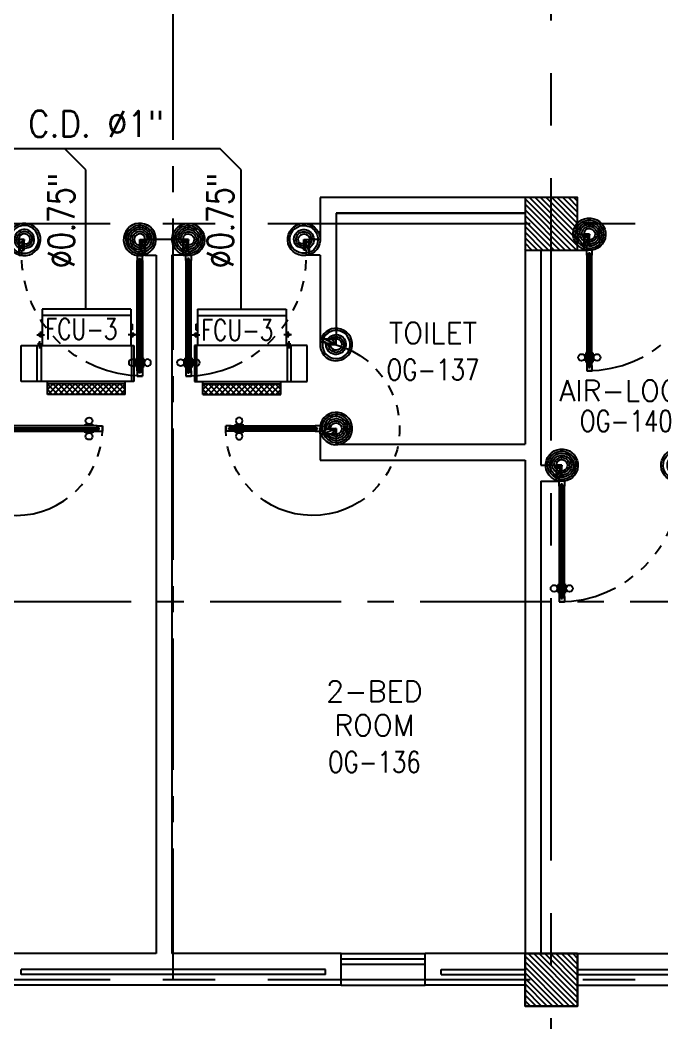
# Model space of a CAD drawing. Extents: x 417866242 to 417866469, y 43498047 to 43498124.
# Drawn here: x 417866435.3 to 417866441.41, y 43498053.18 to 43498062.73 of the extents above; entities that cross this region are included whole.
import ezdxf
from ezdxf.enums import TextEntityAlignment as Align

# ---------------------------------------------------------------- set-up
doc = ezdxf.new("R2010")
doc.units = 0
doc.header["$MEASUREMENT"] = 0
for name, pattern in [('CENTER', [2, 1.25, -0.25, 0.25, -0.25]), ('CENTERX2', [4, 2.5, -0.5, 0.5, -0.5]), ('HIDDEN', [0.375, 0.25, -0.125])]:
    doc.linetypes.add(name, pattern=pattern)
doc.layers.get('0').update_dxf_attribs({"linetype": 'CONTINUOUS'})
for name, color, linetype in [('AC-CD', 6, 'CONTINUOUS'), ('AC-TEXT', 2, 'CONTINUOUS'), ('AXES', 11, 'CENTERX2'), ('AXES1', 11, 'CENTER'), ('COL', 11, 'CONTINUOUS'), ('DOOR', 11, 'CONTINUOUS'), ('FCU', 6, 'CONTINUOUS'), ('HAT', 11, 'CONTINUOUS'), ('INSUL', 11, 'CONTINUOUS'), ('M-TEXT', 2, 'CONTINUOUS'), ('P-SOLIDWASTE', 6, 'CONTINUOUS'), ('RM-NAME', 11, 'CONTINUOUS'), ('RM-NO', 11, 'CONTINUOUS'), ('WALL', 11, 'CONTINUOUS'), ('WIN', 11, 'CONTINUOUS')]:
    doc.layers.add(name, color=color, linetype=linetype)
doc.styles.add('ROMANS', font='ROMANS.shx', dxfattribs={"width": 0.6})

# ---------------------------------------------------------------- blocks, each defined once
blk = doc.blocks.new('DOOR100')
at = {"layer": 'DOOR', "color": 7, "linetype": 'ByBlock'}
for p, q in [((-75.00000000011642, 1250), (-74.99999999959255, 1300.000000000029)), ((-75.00000000011642, 1300), (-25.00000000011642, 1300)), ((-25.00000000011642, 1300), (-75.00000000011642, 1300)), ((-58.00000000011642, 1250), (-75.00000000011642, 1250)), ((-58.00000000011642, 1250), (-58.00000000011642, 1270)), ((-42.00000000011642, 1270), (-58.00000000011642, 1270)), ((-42.00000000011642, 1250), (-42.00000000011642, 1270)), ((-25.00000000011642, 1250), (-42.00000000011642, 1250)), ((-25.00000000011642, 1250), (-25.00000000011642, 1300)), ((-91.20000000018626, 1205.042457221396), (-91.20000000018626, 1140.242457221408)), ((-82.20000000018626, 1205.042457221396), (-91.20000000018626, 1205.042457221396)), ((-82.20000000018626, 1127.642457221402), (-82.20000000018626, 1217.642457221402)), ((-75.00000000011642, 1217.642457221402), (-82.20000000018626, 1217.642457221402)), ((-82.20000000018626, 1205.042457221396), (-82.20000000018626, 1140.242457221408)), ((-25.00000000011642, 1217.642457221402), (-17.80000000004657, 1217.642457221402)), ((-17.80000000004657, 1127.642457221402), (-17.80000000004657, 1217.642457221402)), ((-17.80000000004657, 1205.042457221396), (-17.80000000004657, 1140.242457221408)), ((-17.80000000004657, 1205.042457221396), (-8.800000000046566, 1205.042457221396)), ((-8.800000000046566, 1205.042457221396), (-8.800000000046566, 1140.242457221408)), ((-82.20000000018626, 1140.242457221408), (-91.20000000018626, 1140.242457221408)), ((-75.00000000011642, 1127.642457221402), (-82.20000000018626, 1127.642457221402)), ((-25.00000000011642, 1127.642457221402), (-17.80000000004657, 1127.642457221402)), ((-17.80000000004657, 1140.242457221408), (-8.800000000046566, 1140.242457221408)), ((-75, 200), (-58, 200)), ((-75, 150), (-75, 200)), ((-58, 200), (-58, 180)), ((-42, 200), (-25, 200)), ((-42, 180), (-42, 200)), ((-25, 200), (-25, 150)), ((-1200, 0), (-1200, 150)), ((-1200, 150), (-1175, 150)), ((-1200, 150), (-1200, 0)), ((-1150, 0), (-1200, 113.7099299924448)), ((-1175, 150), (-1175, 100)), ((-1175, 100), (-1150, 100)), ((-1150, 0), (-1163.357286043465, 100)), ((-1150, 100), (-1150, 0)), ((-75, 150), (-25, 150)), ((-58, 180), (-42, 180)), ((-50, 0), (0, 113.7099299924448)), ((-50, 100), (-50, 0)), ((-50, 0), (-36.64271395653486, 100)), ((-25, 100), (-50, 100)), ((0, 150), (-25, 150)), ((-25, 150), (-25, 100)), ((0, 0), (0, 150)), ((0, 150), (0, 0)), ((-1150, 0), (-1200, 40.1457343158545)), ((-1150, 0), (-1200, 0)), ((-50, 0), (0, 40.1457343158545)), ((-50, 0), (0, 0))]:
    blk.add_line(p, q, dxfattribs=at)
at = {"layer": 'DOOR', "linetype": 'ByBlock'}
for p, q in [((-75.00000000011642, 1250), (-75, 200)), ((-58, 200), (-58.00000000011642, 1250)), ((-42, 200), (-42.00000000011642, 1250)), ((-25, 200), (-25.00000000011642, 1250))]:
    blk.add_line(p, q, dxfattribs=at)
at = {"layer": 'DOOR', "color": 7, "linetype": 'ByBlock'}
for centre in [(-123.5309442150756, 1172.642457221402), (23.53094421490096, 1172.642457221402)]:
    blk.add_circle(centre, 32.39999999998526, dxfattribs=at)
at = {"layer": 'DOOR', "linetype": 'HIDDEN', "ltscale": 0.5}
blk.add_arc((-24.99999999965075, 149.9999999994106), 1150.000000000618, 90, 179.9999999995831, dxfattribs=at)
at = {"layer": 'DOOR', "color": 7, "linetype": 'ByBlock'}
for centre, radius, start, end in [((-1150, 0), 154.4019578127773, 103.7142292212167, 108.8947114515936), ((-1150, 0), 134.4019578127773, 100.7199763555959, 111.8401506085482), ((-50, 0), 134.4019578127773, 68.15984939145177, 79.28002364440412), ((-50, 0), 114.4019578127773, 64.0838418833441, 77.3774258719247), ((-50, 0), 154.4019578127773, 71.10528854840643, 76.28577077878333), ((-1150, 0), 94.40195781277725, 90, 121.981811965689), ((-1150, 0), 74.40195781277725, 90, 132.2235735847074), ((-1150, 0), 54.40195781277725, 90, 156.7926171089788), ((-1150, 0), 34.40195781277725, 90, 180), ((-1150, 0), 14.40195781277725, 90, 180), ((-50, 0), 94.40195781277725, 58.01818803431096, 90), ((-50, 0), 74.40195781277725, 47.7764264152926, 90), ((-50, 0), 54.40195781277725, 23.20738289102122, 90), ((-50, 0), 34.40195781277725, 0, 90), ((-50, 0), 14.40195781277725, 0, 90)]:
    blk.add_arc(centre, radius, start, end, dxfattribs=at)
blk = doc.blocks.new('DOOR90')
at = {"layer": 'DOOR', "color": 7, "linetype": 'ByBlock'}
for p, q in [((-150, 0), (0, 0)), ((-150, 0), (-150, -25)), ((0, -50), (-113.7099299924448, 0)), ((0, -50), (-40.1457343158545, 0)), ((0, -50), (0, 0)), ((-1000, -25), (-1050, -25)), ((-1050, -75), (-1050, -25)), ((-1050, -25), (-1050, -75)), ((-1000, -75), (-1050, -74.99999999947613)), ((-1000, -41.9999999999709), (-1020, -41.9999999999709)), ((-1020, -42), (-1020, -58)), ((-1000, -58), (-1020, -58)), ((-1000, -25), (-1000, -41.9999999999709)), ((-1000, -58), (-1000, -75)), ((-877.6424572214019, -17.79999999995925), (-967.6424572214019, -17.79999999995925)), ((-967.6424572214019, -25), (-967.6424572214019, -17.79999999995925)), ((-967.6424572214019, -75), (-967.6424572214019, -82.20000000004075)), ((-877.6424572214019, -82.20000000004075), (-967.6424572214019, -82.20000000004075)), ((-955.0424572214251, -8.799999999959255), (-890.2424572213786, -8.799999999959255)), ((-955.0424572214251, -17.79999999995925), (-955.0424572214251, -8.799999999959255)), ((-955.0424572214251, -17.79999999995925), (-890.2424572213786, -17.79999999995925)), ((-955.0424572214251, -82.20000000004075), (-890.2424572213786, -82.20000000004075)), ((-955.0424572214251, -82.20000000004075), (-955.0424572214251, -91.20000000004075)), ((-955.0424572214251, -91.20000000004075), (-890.2424572213786, -91.20000000004075)), ((-890.2424572213786, -17.79999999995925), (-890.2424572213786, -8.799999999959255)), ((-890.2424572213786, -82.20000000004075), (-890.2424572213786, -91.20000000004075)), ((-877.6424572214019, -25), (-877.6424572214019, -17.79999999995925)), ((-877.6424572214019, -75), (-877.6424572214019, -82.20000000004075)), ((-200, -25), (-150, -25)), ((-200, -42), (-200, -25)), ((-180, -42), (-200, -42)), ((-200, -58), (-180, -58)), ((-200, -75), (-200, -58)), ((-150, -75), (-200, -75)), ((-180, -58), (-180, -42)), ((-150, -25), (-100, -25)), ((-150, -75), (-150, -25)), ((-100, -25), (-100, -50)), ((0, -50), (-100, -36.64271395650576)), ((-100, -50), (0, -50)), ((0, -850), (-113.7099299924448, -900)), ((-100, -875), (-100, -850)), ((0, -850), (-100, -863.3572860434942)), ((-100, -850), (0, -850)), ((0, -850), (-40.1457343158545, -900)), ((0, -850), (0, -900)), ((-150, -875), (-100, -875)), ((-150, -900), (-150, -875)), ((-150, -900), (0, -900)), ((0, -900), (-150, -900))]:
    blk.add_line(p, q, dxfattribs=at)
at = {"layer": 'DOOR', "linetype": 'ByBlock'}
for p, q in [((-200, -25), (-1000, -25)), ((-200, -42), (-1000, -41.9999999999709)), ((-200, -58), (-1000, -58)), ((-1000, -75), (-200, -75))]:
    blk.add_line(p, q, dxfattribs=at)
at = {"layer": 'DOOR', "color": 7, "linetype": 'ByBlock'}
for centre in [(-922.6424572214019, 23.53094421501737), (-922.6424572214019, -123.5309442149592)]:
    blk.add_circle(centre, 32.39999999998526, dxfattribs=at)
for centre, radius, start, end in [((0, -50), 154.4019578127773, 161.1052885482714, 166.2857707768669), ((0, -50), 94.40195781277725, 148.0181880328085, 180), ((0, -50), 134.4019578127773, 158.159849394549, 169.2800236450682), ((0, -50), 114.4019578127773, 154.0838418822192, 167.37742587102), ((0, -50), 74.40195781277725, 137.7764264185456, 180), ((0, -50), 54.40195781277725, 113.2073828924446, 180), ((0, -50), 34.40195781277725, 90, 180), ((0, -50), 14.40195781277725, 90, 180), ((0, -850), 94.40195781277725, 180, 211.9818119671915), ((0, -850), 74.40195781277725, 180, 222.2235735814543), ((0, -850), 54.40195781277725, 180, 246.7926171075554), ((0, -850), 34.40195781277725, 180, 270), ((0, -850), 14.40195781277725, 180, 270), ((0, -850), 154.4019578127773, 193.7142292231331, 198.8947114517286), ((0, -850), 134.4019578127773, 190.7199763549318, 201.840150605451)]:
    blk.add_arc(centre, radius, start, end, dxfattribs=at)
at = {"layer": 'DOOR', "linetype": 'HIDDEN', "ltscale": 0.5}
blk.add_arc((-222.2222222220153, -49.99999999976717), 828.155208510499, 178.270116378131, 275.0030377036063, dxfattribs=at)
blk = doc.blocks.new('*X68')
at = {"color": 0}
for p, q in [((235128.5557043091, 169897.95513985), (235620.3345382707, 170389.7339738117)), ((235128.5557043091, 169950.988148439), (235567.3015296817, 170389.7339738117)), ((235128.5557043091, 170004.021157028), (235514.2685210927, 170389.7339738117)), ((235128.5557043091, 170057.054165617), (235461.2355125037, 170389.7339738117)), ((235128.5557043091, 170110.087174206), (235408.2025039147, 170389.7339738117)), ((235128.5557043091, 170163.120182795), (235355.1694953257, 170389.7339738117)), ((235128.5557043091, 170216.153191384), (235302.1364867367, 170389.7339738117)), ((235128.5557043091, 170269.186199973), (235249.1034781477, 170389.7339738117)), ((235128.5557043091, 170322.219208562), (235196.0704695588, 170389.7339738117)), ((235128.5557043091, 170375.252217151), (235143.0374609698, 170389.7339738117)), ((235173.3675468597, 169889.7339738117), (235628.555704309, 170344.922131261)), ((235226.4005554487, 169889.7339738117), (235628.555704309, 170291.889122672)), ((235279.4335640377, 169889.7339738117), (235628.555704309, 170238.856114083)), ((235332.4665726266, 169889.7339738117), (235628.555704309, 170185.823105494)), ((235385.4995812156, 169889.7339738117), (235628.555704309, 170132.7900969051)), ((235438.5325898046, 169889.7339738117), (235628.555704309, 170079.7570883161)), ((235491.5655983936, 169889.7339738117), (235628.555704309, 170026.724079727)), ((235544.5986069826, 169889.7339738117), (235628.555704309, 169973.691071138)), ((235597.6316155716, 169889.7339738117), (235628.555704309, 169920.6580625491))]:
    blk.add_line(p, q, dxfattribs=at)
blk = doc.blocks.new('COL50')
at = {"layer": 'COL'}
blk.add_lwpolyline([(-249.9999999999709, 250), (-249.9999999999418, -250), (250, -250), (249.9999999999709, 250)], close=True, dxfattribs=at)
blk = doc.blocks.new('*X65')
at = {"color": 0}
for p, q in [((235128.5557043091, 177110.4443079528), (235607.8453701679, 177589.7339738117)), ((235128.5557043091, 177163.4773165418), (235554.8123615789, 177589.7339738117)), ((235128.5557043091, 177216.5103251308), (235501.7793529899, 177589.7339738117)), ((235128.5557043091, 177269.5433337198), (235448.7463444009, 177589.7339738117)), ((235128.5557043091, 177322.5763423088), (235395.7133358119, 177589.7339738117)), ((235128.5557043091, 177375.6093508978), (235342.6803272229, 177589.7339738117)), ((235128.5557043091, 177428.6423594868), (235289.6473186339, 177589.7339738117)), ((235128.5557043091, 177481.6753680758), (235236.614310045, 177589.7339738117)), ((235128.5557043091, 177534.7083766648), (235183.581301456, 177589.7339738117)), ((235160.8783787569, 177089.7339738117), (235628.555704309, 177557.4112993638)), ((235213.9113873459, 177089.7339738117), (235628.555704309, 177504.3782907748)), ((235266.9443959349, 177089.7339738117), (235628.555704309, 177451.3452821858)), ((235319.9774045239, 177089.7339738117), (235628.555704309, 177398.3122735968)), ((235373.0104131129, 177089.7339738117), (235628.555704309, 177345.2792650078)), ((235426.0434217018, 177089.7339738117), (235628.5557043091, 177292.2462564189)), ((235479.0764302909, 177089.7339738117), (235628.5557043091, 177239.2132478299)), ((235532.1094388799, 177089.7339738117), (235628.5557043091, 177186.1802392409)), ((235585.1424474688, 177089.7339738117), (235628.5557043091, 177133.1472306519))]:
    blk.add_line(p, q, dxfattribs=at)
blk = doc.blocks.new('*X99')
at = {"color": 0}
for p, q in [((16890.47746209932, -2466.570672882412), (16943.4517006644, -2413.596434317336)), ((16890.47746209932, -2519.603681471403), (16990.47746209933, -2419.603681471401)), ((16990.47746209933, -2565.49912589376), (16890.47746209932, -2465.499125893757)), ((16890.47746209932, -2572.636690060394), (16990.47746209933, -2472.636690060392)), ((16990.47746209933, -2512.466117304769), (16891.6077791119, -2413.596434317336)), ((16990.47746209933, -2459.433108715778), (16944.64078770089, -2413.596434317336)), ((16990.47746209933, -2618.532134482751), (16890.47746209932, -2518.532134482748)), ((16890.47746209932, -2625.669698649385), (16990.47746209933, -2525.669698649383)), ((16990.47746209933, -2671.565143071742), (16890.47746209932, -2571.565143071739)), ((16890.47746209932, -2678.702707238376), (16990.47746209933, -2578.702707238374)), ((16990.47746209933, -2724.598151660733), (16890.47746209932, -2624.59815166073)), ((16890.47746209932, -2731.735715827367), (16990.47746209933, -2631.735715827365)), ((16990.47746209933, -2777.631160249724), (16890.47746209932, -2677.631160249721)), ((16890.47746209932, -2784.768724416358), (16990.47746209933, -2684.768724416357)), ((16990.47746209933, -2830.664168838715), (16890.47746209932, -2730.664168838713)), ((16890.47746209932, -2837.801733005349), (16990.47746209933, -2737.801733005348)), ((16990.47746209933, -2883.697177427706), (16890.47746209932, -2783.697177427704)), ((16890.47746209932, -2890.83474159434), (16990.47746209933, -2790.834741594339)), ((16990.47746209933, -2936.730186016697), (16890.47746209932, -2836.730186016694)), ((16890.47746209932, -2943.867750183331), (16990.47746209933, -2843.86775018333)), ((16990.47746209933, -2989.763194605689), (16890.47746209932, -2889.763194605686)), ((16890.47746209932, -2996.900758772323), (16990.47746209933, -2896.900758772321)), ((16990.47746209933, -3042.796203194679), (16890.47746209932, -2942.796203194677)), ((16890.47746209932, -3049.933767361314), (16990.47746209933, -2949.933767361312)), ((16990.47746209933, -3095.82921178367), (16890.47746209932, -2995.829211783668)), ((16890.47746209932, -3102.966775950305), (16990.47746209933, -3002.966775950303)), ((16990.47746209933, -3148.862220372662), (16890.47746209932, -3048.862220372659)), ((16891.53081232129, -3154.946434317336), (16990.47746209933, -3055.999784539294)), ((16943.52866745501, -3154.946434317336), (16890.47746209932, -3101.89522896165)), ((16944.56382091028, -3154.946434317336), (16990.47746209933, -3109.032793128285))]:
    blk.add_line(p, q, dxfattribs=at)
blk = doc.blocks.new('*X94')
at = {"color": 0}
for p, q in [((16890.47746209932, -2466.570672882412), (16943.4517006644, -2413.596434317336)), ((16890.47746209932, -2519.603681471403), (16990.47746209933, -2419.603681471401)), ((16990.47746209933, -2565.49912589376), (16890.47746209932, -2465.499125893757)), ((16890.47746209932, -2572.636690060394), (16990.47746209933, -2472.636690060392)), ((16990.47746209933, -2512.466117304769), (16891.6077791119, -2413.596434317336)), ((16990.47746209933, -2459.433108715778), (16944.64078770089, -2413.596434317336)), ((16990.47746209933, -2618.532134482751), (16890.47746209932, -2518.532134482748)), ((16890.47746209932, -2625.669698649385), (16990.47746209933, -2525.669698649383)), ((16990.47746209933, -2671.565143071742), (16890.47746209932, -2571.565143071739)), ((16890.47746209932, -2678.702707238376), (16990.47746209933, -2578.702707238374)), ((16990.47746209933, -2724.598151660733), (16890.47746209932, -2624.59815166073)), ((16890.47746209932, -2731.735715827367), (16990.47746209933, -2631.735715827365)), ((16990.47746209933, -2777.631160249724), (16890.47746209932, -2677.631160249721)), ((16890.47746209932, -2784.768724416358), (16990.47746209933, -2684.768724416357)), ((16990.47746209933, -2830.664168838715), (16890.47746209932, -2730.664168838713)), ((16890.47746209932, -2837.801733005349), (16990.47746209933, -2737.801733005348)), ((16990.47746209933, -2883.697177427706), (16890.47746209932, -2783.697177427704)), ((16890.47746209932, -2890.83474159434), (16990.47746209933, -2790.834741594339)), ((16990.47746209933, -2936.730186016697), (16890.47746209932, -2836.730186016694)), ((16890.47746209932, -2943.867750183331), (16990.47746209933, -2843.86775018333)), ((16990.47746209933, -2989.763194605689), (16890.47746209932, -2889.763194605686)), ((16890.47746209932, -2996.900758772323), (16990.47746209933, -2896.900758772321)), ((16990.47746209933, -3042.796203194679), (16890.47746209932, -2942.796203194677)), ((16890.47746209932, -3049.933767361314), (16990.47746209933, -2949.933767361312)), ((16990.47746209933, -3095.82921178367), (16890.47746209932, -2995.829211783668)), ((16890.47746209932, -3102.966775950305), (16990.47746209933, -3002.966775950303)), ((16990.47746209933, -3148.862220372662), (16890.47746209932, -3048.862220372659)), ((16891.53081232129, -3154.946434317336), (16990.47746209933, -3055.999784539294)), ((16943.52866745501, -3154.946434317336), (16890.47746209932, -3101.89522896165)), ((16944.56382091028, -3154.946434317336), (16990.47746209933, -3109.032793128285))]:
    blk.add_line(p, q, dxfattribs=at)
blk = doc.blocks.new('RM1')
at = {"layer": 'RM-NAME', "style": 'ROMANS'}
for tag, p in [('ROOMNAME1', (0, 323.8095238059759)), ('ROOMNAME2', (0, 0))]:
    blk.add_attdef(tag, text='', height=200, dxfattribs=at).set_placement(p, align=Align.MIDDLE)

msp = doc.modelspace()

# ---------------------------------------------------------------- linework, layer by layer
at = {"layer": 'AC-CD'}
for p, q in [((417866437.2078419, 43498061.50245962), (417866434.4235166, 43498061.50245962)), ((417866435.9274127, 43498061.30245537), (417866435.7274127, 43498061.50245538)), ((417866437.4078432, 43498061.30245828), (417866437.2078432, 43498061.50245828)), ((417866435.9274126, 43498059.97443459), (417866435.9274127, 43498061.30245537)), ((417866437.4078432, 43498059.9744375), (417866437.4078432, 43498061.30245828))]:
    msp.add_line(p, q, dxfattribs=at)
at = {"layer": 'AXES'}
for p, q in [((417866440.3610165, 43498046.72449277), (417866440.3610165, 43498123.53716789)), ((417866468.1610165, 43498060.78878641), (417866400.1210165, 43498060.78878641)), ((417866468.1610165, 43498053.58878641), (417866400.1210165, 43498053.58878641))]:
    msp.add_line(p, q, dxfattribs=at)
at = {"layer": 'AXES1'}
for p, q in [((417866436.7610165, 43498053.58878641), (417866436.7610165, 43498112.40878641)), ((417866458.3610165, 43498057.18878641), (417866397.7210165, 43498057.18878641)), ((417866458.3610165, 43498057.18878641), (417866416.0710165, 43498057.18878641))]:
    msp.add_line(p, q, dxfattribs=at)
at = {"layer": 'COL'}
msp.add_lwpolyline([(417866440.6110165, 43498053.83878641), (417866440.6110165, 43498053.33878641), (417866440.1110165, 43498053.33878641), (417866440.1110165, 43498053.83878641)], close=True, dxfattribs=at)
at = {"layer": 'FCU', "color": 6}
for p, q in [((417866436.3555666, 43498059.97443459), (417866435.5110665, 43498059.97443459)), ((417866435.5110665, 43498059.97443459), (417866435.5110665, 43498059.62835959)), ((417866436.3555666, 43498059.97443459), (417866436.3555666, 43498059.62835959)), ((417866436.9915025, 43498059.9744375), (417866437.8359917, 43498059.9744375)), ((417866436.9915025, 43498059.9744375), (417866436.9915025, 43498059.6283618)), ((417866437.8359917, 43498059.9744375), (417866437.8359917, 43498059.6283618)), ((417866435.4642165, 43498059.62835959), (417866436.3841415, 43498059.62835959)), ((417866435.4642165, 43498059.28545959), (417866435.4642165, 43498059.62835959)), ((417866436.3841415, 43498059.62835959), (417866436.3841415, 43498059.28545959)), ((417866437.8828411, 43498059.6283618), (417866436.9629279, 43498059.6283618)), ((417866436.9629279, 43498059.6283618), (417866436.9629279, 43498059.28546111)), ((417866437.8828411, 43498059.28546111), (417866437.8828411, 43498059.6283618)), ((417866436.3841415, 43498059.28545959), (417866435.4642165, 43498059.28545959)), ((417866436.9629279, 43498059.28546111), (417866437.8828411, 43498059.28546111))]:
    msp.add_line(p, q, dxfattribs=at)
at = {"layer": 'FCU', "color": 3}
for p, q in [((417866436.3555666, 43498059.91410959), (417866435.5110665, 43498059.91410959)), ((417866436.9915025, 43498059.91411238), (417866437.8359917, 43498059.91411238)), ((417866435.4810665, 43498059.74233459), (417866435.5110665, 43498059.74233459)), ((417866435.4810665, 43498059.74233459), (417866435.4810665, 43498059.72233459)), ((417866435.4960665, 43498059.76213743), (417866435.4960665, 43498059.70537569)), ((417866436.3705665, 43498059.83279888), (417866436.3555666, 43498059.83279888)), ((417866436.3705665, 43498059.77786459), (417866436.3555666, 43498059.77786459)), ((417866436.3855665, 43498059.74233459), (417866436.3555666, 43498059.74233459)), ((417866436.3705665, 43498059.83279888), (417866436.3705665, 43498059.77786459)), ((417866436.3705665, 43498059.75305555), (417866436.3705665, 43498059.70537569)), ((417866436.3855665, 43498059.74233459), (417866436.3855665, 43498059.72233459)), ((417866436.9615029, 43498059.74233703), (417866436.9615029, 43498059.72233699)), ((417866436.9615029, 43498059.74233703), (417866436.9915025, 43498059.74233703)), ((417866436.9765027, 43498059.8328015), (417866436.9915025, 43498059.8328015)), ((417866436.9765027, 43498059.8328015), (417866436.9765027, 43498059.7778671)), ((417866436.9765027, 43498059.7778671), (417866436.9915025, 43498059.7778671)), ((417866436.9765027, 43498059.75305802), (417866436.9765027, 43498059.70537805)), ((417866437.8659913, 43498059.74233703), (417866437.8359917, 43498059.74233703)), ((417866437.8509915, 43498059.76213991), (417866437.8509915, 43498059.70537805)), ((417866437.8659913, 43498059.74233703), (417866437.8659913, 43498059.72233699)), ((417866435.4611323, 43498059.73233459), (417866435.5338364, 43498059.73233459)), ((417866435.4756665, 43498059.65335959), (417866435.4956666, 43498059.65335959)), ((417866435.4756665, 43498059.65335959), (417866435.4756665, 43498059.62835959)), ((417866435.4810665, 43498059.72233459), (417866435.5110665, 43498059.72233459)), ((417866435.4856665, 43498059.66944058), (417866435.4856665, 43498059.60115187)), ((417866435.4956666, 43498059.65335959), (417866435.4956666, 43498059.62835959)), ((417866436.4055008, 43498059.73233459), (417866436.3327967, 43498059.73233459)), ((417866436.3855665, 43498059.72233459), (417866436.3555666, 43498059.72233459)), ((417866436.941569, 43498059.73233701), (417866437.0142721, 43498059.73233701)), ((417866436.9615029, 43498059.72233699), (417866436.9915025, 43498059.72233699)), ((417866437.8859253, 43498059.73233701), (417866437.8132222, 43498059.73233701)), ((417866437.8659913, 43498059.72233699), (417866437.8359917, 43498059.72233699)), ((417866437.8713912, 43498059.65336185), (417866437.8513915, 43498059.65336185)), ((417866437.8513915, 43498059.65336185), (417866437.8513915, 43498059.6283618)), ((417866437.8613914, 43498059.66944288), (417866437.8613914, 43498059.60115402)), ((417866437.8713912, 43498059.65336185), (417866437.8713912, 43498059.6283618)), ((417866435.3118165, 43498059.28545959), (417866435.3118165, 43498059.62835959)), ((417866435.3118165, 43498059.62835959), (417866435.4642165, 43498059.62835959)), ((417866435.5028987, 43498059.62835959), (417866435.5028987, 43498059.28545959)), ((417866436.3637344, 43498059.62835959), (417866436.3637344, 43498059.28545959)), ((417866436.9833348, 43498059.6283618), (417866436.9833348, 43498059.28546111)), ((417866437.8441594, 43498059.6283618), (417866437.8441594, 43498059.28546111)), ((417866438.0352391, 43498059.6283618), (417866437.8828411, 43498059.6283618)), ((417866438.0352391, 43498059.28546111), (417866438.0352391, 43498059.6283618)), ((417866435.4642165, 43498059.28545959), (417866435.3118165, 43498059.28545959)), ((417866435.5626416, 43498059.16323459), (417866435.5626416, 43498059.28545959)), ((417866436.3039915, 43498059.26323459), (417866435.5626416, 43498059.26323459)), ((417866436.3039915, 43498059.16323459), (417866436.3039915, 43498059.28545959)), ((417866437.0430769, 43498059.16323586), (417866437.0430769, 43498059.28546111)), ((417866437.0430769, 43498059.26323606), (417866437.7844173, 43498059.26323606)), ((417866437.7844173, 43498059.16323586), (417866437.7844173, 43498059.28546111)), ((417866437.8828411, 43498059.28546111), (417866438.0352391, 43498059.28546111)), ((417866436.3039915, 43498059.16323459), (417866435.5626416, 43498059.16323459)), ((417866437.0430769, 43498059.16323586), (417866437.7844173, 43498059.16323586))]:
    msp.add_line(p, q, dxfattribs=at)
at = {"layer": 'INSUL'}
for p, q in [((417866435.3110165, 43498053.63878641), (417866435.3110165, 43498053.68878641)), ((417866438.2110165, 43498053.68878641), (417866435.3110165, 43498053.68878641)), ((417866438.2110165, 43498053.63878641), (417866435.3110165, 43498053.63878641)), ((417866438.2110165, 43498053.63878641), (417866438.2110165, 43498053.68878641)), ((417866439.3110165, 43498053.68878641), (417866440.1110165, 43498053.68878641)), ((417866439.3110165, 43498053.63878641), (417866439.3110165, 43498053.68878641)), ((417866439.3110165, 43498053.63878641), (417866440.1110165, 43498053.63878641)), ((417866440.6110165, 43498053.68878641), (417866441.6110165, 43498053.68878641)), ((417866440.6110165, 43498053.63878641), (417866441.6110165, 43498053.63878641))]:
    msp.add_line(p, q, dxfattribs=at)
at = {"layer": 'P-SOLIDWASTE'}
msp.add_lwpolyline([(417866436.0082706, 43498061.50245962, 0, 0.1500000000000001, 0), (417866436.2811389, 43498061.50245962, 0.1500000000000001, 0.1500000000000001, 0)], format="xyseb", dxfattribs=at)
at = {"layer": 'WALL', "linetype": 'ByBlock'}
for p, q in [((417866440.1110165, 43498061.03878641), (417866438.1610165, 43498061.03878641)), ((417866440.1110165, 43498060.88878641), (417866438.3110165, 43498060.88878641)), ((417866438.3110165, 43498060.88878641), (417866440.1110165, 43498060.88878641)), ((417866436.8547665, 43498060.63878641), (417866436.4922665, 43498060.63878641)), ((417866438.1610165, 43498060.63878641), (417866438.0547665, 43498060.63878641)), ((417866440.6110165, 43498060.68878641), (417866440.6735165, 43498060.68878641)), ((417866440.6110165, 43498060.53878641), (417866440.6735165, 43498060.53878641)), ((417866436.4922665, 43498060.48878641), (417866436.5985165, 43498060.48878641)), ((417866436.8547665, 43498060.48878641), (417866436.7485165, 43498060.48878641)), ((417866438.1610165, 43498060.48878641), (417866438.0547665, 43498060.48878641)), ((417866440.2610165, 43498058.48878641), (417866440.4110165, 43498058.48878641)), ((417866440.2610165, 43498058.33878641), (417866440.4110165, 43498058.33878641))]:
    msp.add_line(p, q, dxfattribs=at)
at = {"layer": 'WALL'}
for p, q in [((417866438.1610165, 43498061.03878641), (417866438.1610165, 43498060.63878641)), ((417866438.3110165, 43498060.88878641), (417866438.3110165, 43498059.68878641)), ((417866440.1110165, 43498060.53878641), (417866440.1110165, 43498058.68878641)), ((417866440.2610165, 43498060.53878641), (417866440.2610165, 43498058.48878641)), ((417866436.5985165, 43498060.48878641), (417866436.5985165, 43498053.83878641)), ((417866436.7485165, 43498060.48878641), (417866436.7485165, 43498053.83878641)), ((417866438.1610165, 43498060.48878641), (417866438.1610165, 43498059.68878641)), ((417866438.1610165, 43498059.68878641), (417866438.3110165, 43498059.68878641)), ((417866438.1610165, 43498058.78878641), (417866438.3110165, 43498058.78878641)), ((417866438.1610165, 43498058.78878641), (417866438.1610165, 43498058.53878641)), ((417866438.3110165, 43498058.78878641), (417866438.3110165, 43498058.68878641)), ((417866438.3110165, 43498058.68878641), (417866440.1110165, 43498058.68878641)), ((417866438.1610165, 43498058.53878641), (417866440.1110165, 43498058.53878641)), ((417866440.1110165, 43498058.53878641), (417866440.1110165, 43498053.83878641)), ((417866440.2610165, 43498058.33878641), (417866440.2610165, 43498053.83878641)), ((417866436.5985165, 43498053.83878641), (417866435.1610165, 43498053.83878641)), ((417866438.3610165, 43498053.83878641), (417866436.7485165, 43498053.83878641)), ((417866438.3610165, 43498053.53878641), (417866438.3610165, 43498053.83878641)), ((417866439.1610165, 43498053.53878641), (417866439.1610165, 43498053.83878641)), ((417866440.1110165, 43498053.83878641), (417866439.1610165, 43498053.83878641)), ((417866440.6110165, 43498053.83878641), (417866441.7610165, 43498053.83878641)), ((417866438.3610165, 43498053.53878641), (417866435.1610165, 43498053.53878641)), ((417866440.1110165, 43498053.53878641), (417866439.1610165, 43498053.53878641)), ((417866440.6110165, 43498053.53878641), (417866441.7610165, 43498053.53878641))]:
    msp.add_line(p, q, dxfattribs=at)
at = {"layer": 'WALL', "color": 2, "linetype": 'ByBlock'}
for p, q in [((417866436.4922665, 43498060.63878641), (417866436.4922665, 43498060.48878641)), ((417866436.8547665, 43498060.63878641), (417866436.8547665, 43498060.48878641)), ((417866438.0547665, 43498060.63878641), (417866438.0547665, 43498060.48878641)), ((417866440.6735165, 43498060.68878641), (417866440.6735165, 43498060.53878641)), ((417866440.4110165, 43498058.48878641), (417866440.4110165, 43498058.33878641))]:
    msp.add_line(p, q, dxfattribs=at)
at = {"layer": 'WALL', "linetype": 'ByBlock', "ltscale": 0.3}
for points in [[(417866440.1110165, 43498060.53878641), (417866440.6110165, 43498060.53878641), (417866440.6110165, 43498061.03878641), (417866440.1110165, 43498061.03878641)], [(417866440.1110165, 43498053.33878641), (417866440.6110165, 43498053.33878641), (417866440.6110165, 43498053.83878641), (417866440.1110165, 43498053.83878641)]]:
    msp.add_lwpolyline(points, close=True, dxfattribs=at)
at = {"layer": 'WIN'}
for p, q in [((417866438.3610165, 43498053.83878641), (417866439.1610165, 43498053.83878641)), ((417866438.3610165, 43498053.78878641), (417866439.1610165, 43498053.78878641)), ((417866438.3610165, 43498053.73878641), (417866439.1610165, 43498053.73878641)), ((417866438.3610165, 43498053.53878641), (417866439.1610165, 43498053.53878641))]:
    msp.add_line(p, q, dxfattribs=at)

# ---------------------------------------------------------------- block references
at = {"layer": 'COL', "xscale": 0.0009999871253967285, "yscale": 0.001000002026557922, "zscale": 0.001, "rotation": 180}
msp.add_blockref('COL50', (417866440.3610165, 43498060.78878641), dxfattribs=at)
at = {"layer": 'DOOR', "color": 0, "linetype": 'ByBlock', "yscale": 0.001000002026557922, "zscale": 0.001, "rotation": 180}
for name, p, xscale in [('DOOR100', (417866436.4922665, 43498060.63878641), -0.0009999871253967285), ('DOOR100', (417866436.8547665, 43498060.63878641), 0.0009999871253967285), ('DOOR100', (417866440.6735165, 43498060.68878641), 0.0009999871253967285), ('DOOR90', (417866435.0360165, 43498058.78878641), 0.0009999871253967285), ('DOOR90', (417866438.3110165, 43498058.78878641), -0.0009999871253967285), ('DOOR100', (417866440.4110165, 43498058.48878641), 0.0009999871253967285)]:
    msp.add_blockref(name, p, dxfattribs=dict(at, xscale=xscale))
at = {"layer": 'FCU', "color": 11, "extrusion": (0, 0, -1), "xscale": 0.001000002026557922, "yscale": 0.001000002026557922, "zscale": -0.001, "rotation": 270}
msp.add_blockref('*X99', (-417866433.1490451, 43498076.15371205), dxfattribs=at)
at = {"layer": 'FCU', "color": 11, "xscale": 0.001000002026557922, "yscale": 0.0009999871253967285, "zscale": 0.001, "rotation": 270}
msp.add_blockref('*X94', (417866440.1979827, 43498076.15374775), dxfattribs=at)
at = {"layer": 'HAT', "xscale": -0.0009999871253967285, "yscale": 0.001000002026557922, "zscale": 0.001, "rotation": 180}
for name in ['*X68', '*X65']:
    msp.add_blockref(name, (417866204.9824608, 43498230.92852038), dxfattribs=at)
at = {"layer": 'RM-NAME'}
ref = msp.add_blockref('RM1', (417866439.2336889, 43498059.74999118), dxfattribs=dict(at, xscale=-0.0009999871253967285, yscale=0.001000002026557922, zscale=0.001))
ref.add_attrib('ROOMNO', 'OG-137', dxfattribs={"layer": 'RM-NO', "height": 0.2, "style": 'ROMANS', "width": 0.8}).set_placement((417866439.2336889, 43498059.39999118), align=Align.MIDDLE)
ref.add_attrib('ROOMNAME2', 'TOILET', dxfattribs={"height": 0.2, "style": 'ROMANS'}).set_placement((417866439.2336889, 43498059.74999118), align=Align.MIDDLE)
ref = msp.add_blockref('RM1', (417866441.0745156, 43498059.26125697), dxfattribs=dict(at, xscale=-0.0009999871253967285, yscale=0.001000002026557922, zscale=0.001))
ref.add_attrib('ROOMNO', 'OG-140', dxfattribs={"layer": 'RM-NO', "height": 0.2, "style": 'ROMANS', "width": 0.8}).set_placement((417866441.0745156, 43498058.91125697), align=Align.MIDDLE)
ref.add_attrib('ROOMNAME2', 'AIR-LOCK', dxfattribs={"height": 0.2, "style": 'ROMANS'}).set_placement((417866441.0953292, 43498059.1988528), align=Align.MIDDLE)
ref = msp.add_blockref('RM1', (417866438.6751225, 43498056.0137388), dxfattribs=dict(at, xscale=0.0009999871253967285, yscale=0.001000002026557922, zscale=0.001))
ref.add_attrib('ROOMNO', 'OG-136', dxfattribs={"layer": 'RM-NO', "height": 0.2, "style": 'ROMANS', "width": 0.8}).set_placement((417866438.6751225, 43498055.66373879), align=Align.MIDDLE)
ref.add_attrib('ROOMNAME2', 'ROOM', dxfattribs={"height": 0.2, "style": 'ROMANS'}).set_placement((417866438.6751225, 43498056.0137388), align=Align.MIDDLE)
ref.add_attrib('ROOMNAME1', '2-BED', dxfattribs={"height": 0.2, "style": 'ROMANS'}).set_placement((417866438.6751225, 43498056.33754832), align=Align.MIDDLE)

# ---------------------------------------------------------------- texts
at = {"layer": 'AC-TEXT', "style": 'ROMANS', "width": 0.9}
msp.add_text('C.D. %%c1"', height=0.25, dxfattribs=at).set_placement((417866436.0254838, 43498061.74069347), align=Align.MIDDLE)
at = {"layer": 'AC-TEXT', "style": 'ROMANS', "width": 0.8}
for p in [(417866435.6946725, 43498060.7517956), (417866437.2100001, 43498060.75179583)]:
    msp.add_text(' %%c0.75"', height=0.25, rotation=90, dxfattribs=at).set_placement(p, align=Align.MIDDLE)
at = {"layer": 'M-TEXT', "style": 'ROMANS', "width": 0.75}
for p in [(417866435.540539, 43498059.6855436), (417866437.0251818, 43498059.67861743)]:
    msp.add_text('FCU-3', height=0.2, dxfattribs=at).set_placement(p)

doc.saveas('drawing.dxf')
